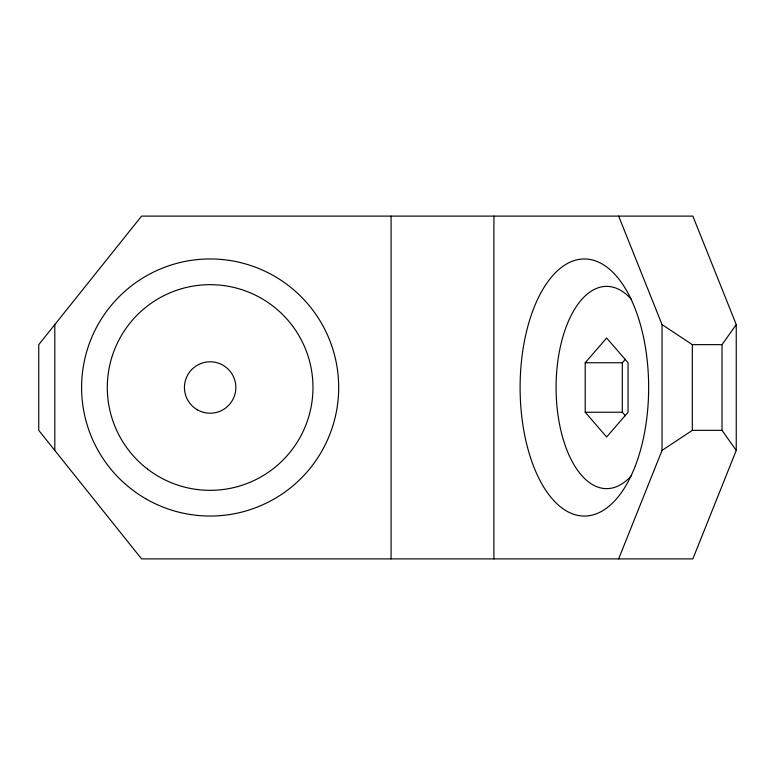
<?xml version="1.0" encoding="UTF-8"?>
<svg xmlns="http://www.w3.org/2000/svg" width="775" height="775" viewBox="0 0 775 775"><rect width="100%" height="100%" fill="white"/><g stroke="black" fill="none" stroke-linecap="round" stroke-linejoin="round"><path stroke-width="1.16" d="M618.653 558.891L662.034 450.42L662.034 324.58L618.653 216.109M736.25 450.42L692.86 558.891L141.583 558.891L38.75 430.348L38.75 344.652L141.583 216.109L692.86 216.109L736.25 324.58L736.25 450.42L722.019 430.348L722.019 344.652L736.25 324.58M585.212 362.758L606.631 338.026L628.06 362.758L628.06 412.242L606.631 436.974L585.212 412.242L585.212 362.758L622.315 362.758L625.377 359.232M662.034 450.42L692.327 430.348L722.019 430.348M662.034 324.58L692.327 344.652L722.019 344.652M585.212 412.242L622.315 412.242L625.377 415.768M692.327 344.652L692.327 430.348M622.315 362.758L622.315 412.242M493.898 216.109L493.898 558.891M391.084 216.109L391.084 558.891M54.812 324.58L54.812 450.42M631.092 476.005A101.118 50.559 -90 0 1 556.072 387.5A101.118 50.559 -90 0 1 631.092 298.995M147.541 469.088A102.833 102.833 0 0 0 312.093 400.927A102.833 102.833 0 0 0 170.791 292.495A102.833 102.833 0 0 0 147.541 469.088M145.865 498.819A128.543 128.543 0 0 0 338.685 387.5A128.543 128.543 0 0 0 145.865 276.181A128.543 128.543 0 0 0 145.865 498.819M197.286 409.762A25.711 25.711 0 0 0 235.852 387.5A25.711 25.711 0 0 0 197.286 365.238A25.711 25.711 0 0 0 197.286 409.762M635.364 465.756A128.543 64.267 -90 0 0 592.759 260.061A128.543 64.267 -90 0 0 524.995 436.693A128.543 64.267 -90 0 0 635.364 465.756"/></g></svg>
